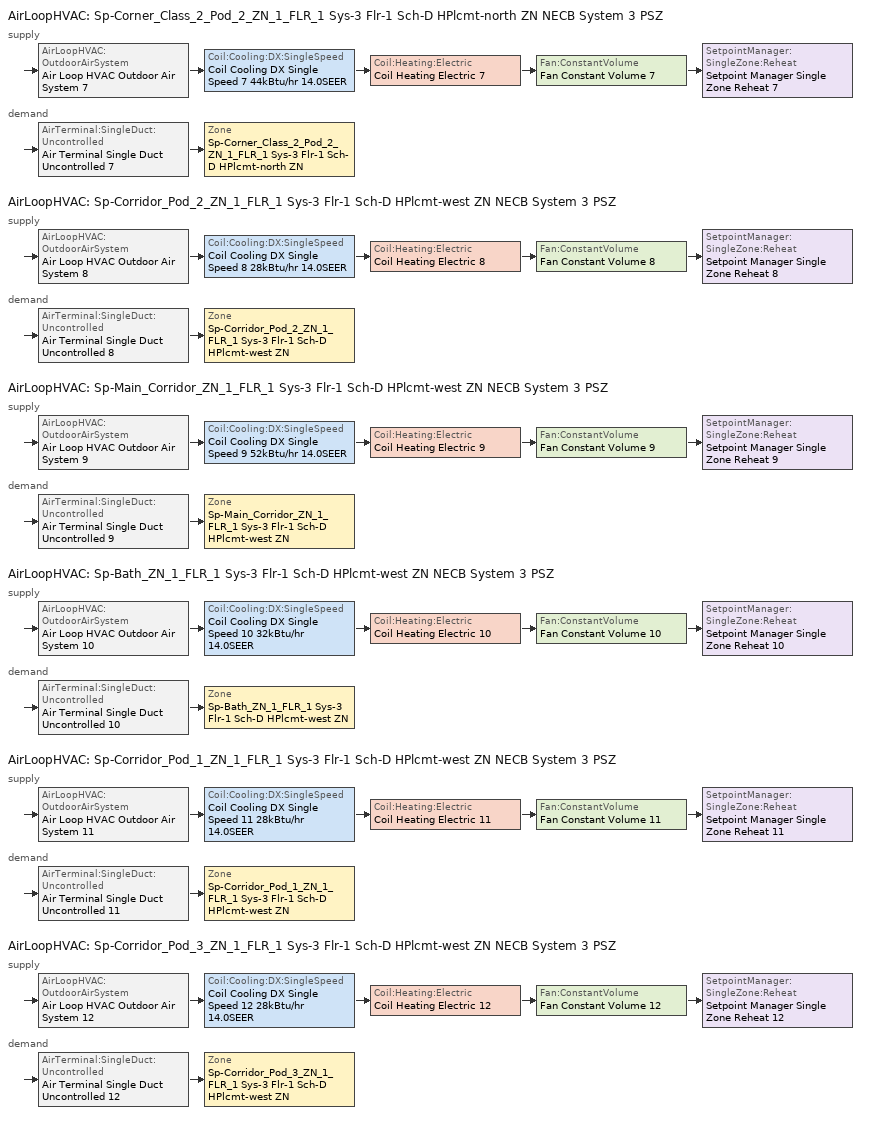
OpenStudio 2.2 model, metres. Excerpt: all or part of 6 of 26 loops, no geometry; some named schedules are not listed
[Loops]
AirLoopHVAC 'Sp-Corner_Class_2_Pod_2_ZN_1_FLR_1 Sys-3 Flr-1 Sch-D HPlcmt-north ZN NECB System 3 PSZ'
 supply: AirLoopHVAC:OutdoorAirSystem 'Air Loop HVAC Outdoor Air System 7' > Coil:Cooling:DX:SingleSpeed 'Coil Cooling DX Single Speed 7 44kBtu/hr 14.0SEER' > Coil:Heating:Electric 'Coil Heating Electric 7' > Fan:ConstantVolume 'Fan Constant Volume 7' > SetpointManager:SingleZone:Reheat 'Setpoint Manager Single Zone Reheat 7'
 demand: AirTerminal:SingleDuct:Uncontrolled 'Air Terminal Single Duct Uncontrolled 7' > Zone 'Sp-Corner_Class_2_Pod_2_ZN_1_FLR_1 Sys-3 Flr-1 Sch-D HPlcmt-north ZN'
AirLoopHVAC 'Sp-Corridor_Pod_2_ZN_1_FLR_1 Sys-3 Flr-1 Sch-D HPlcmt-west ZN NECB System 3 PSZ'
 supply: AirLoopHVAC:OutdoorAirSystem 'Air Loop HVAC Outdoor Air System 8' > Coil:Cooling:DX:SingleSpeed 'Coil Cooling DX Single Speed 8 28kBtu/hr 14.0SEER' > Coil:Heating:Electric 'Coil Heating Electric 8' > Fan:ConstantVolume 'Fan Constant Volume 8' > SetpointManager:SingleZone:Reheat 'Setpoint Manager Single Zone Reheat 8'
 demand: AirTerminal:SingleDuct:Uncontrolled 'Air Terminal Single Duct Uncontrolled 8' > Zone 'Sp-Corridor_Pod_2_ZN_1_FLR_1 Sys-3 Flr-1 Sch-D HPlcmt-west ZN'
AirLoopHVAC 'Sp-Main_Corridor_ZN_1_FLR_1 Sys-3 Flr-1 Sch-D HPlcmt-west ZN NECB System 3 PSZ'
 supply: AirLoopHVAC:OutdoorAirSystem 'Air Loop HVAC Outdoor Air System 9' > Coil:Cooling:DX:SingleSpeed 'Coil Cooling DX Single Speed 9 52kBtu/hr 14.0SEER' > Coil:Heating:Electric 'Coil Heating Electric 9' > Fan:ConstantVolume 'Fan Constant Volume 9' > SetpointManager:SingleZone:Reheat 'Setpoint Manager Single Zone Reheat 9'
 demand: AirTerminal:SingleDuct:Uncontrolled 'Air Terminal Single Duct Uncontrolled 9' > Zone 'Sp-Main_Corridor_ZN_1_FLR_1 Sys-3 Flr-1 Sch-D HPlcmt-west ZN'
AirLoopHVAC 'Sp-Bath_ZN_1_FLR_1 Sys-3 Flr-1 Sch-D HPlcmt-west ZN NECB System 3 PSZ'
 supply: AirLoopHVAC:OutdoorAirSystem 'Air Loop HVAC Outdoor Air System 10' > Coil:Cooling:DX:SingleSpeed 'Coil Cooling DX Single Speed 10 32kBtu/hr 14.0SEER' > Coil:Heating:Electric 'Coil Heating Electric 10' > Fan:ConstantVolume 'Fan Constant Volume 10' > SetpointManager:SingleZone:Reheat 'Setpoint Manager Single Zone Reheat 10'
 demand: AirTerminal:SingleDuct:Uncontrolled 'Air Terminal Single Duct Uncontrolled 10' > Zone 'Sp-Bath_ZN_1_FLR_1 Sys-3 Flr-1 Sch-D HPlcmt-west ZN'
AirLoopHVAC 'Sp-Corridor_Pod_1_ZN_1_FLR_1 Sys-3 Flr-1 Sch-D HPlcmt-west ZN NECB System 3 PSZ'
 supply: AirLoopHVAC:OutdoorAirSystem 'Air Loop HVAC Outdoor Air System 11' > Coil:Cooling:DX:SingleSpeed 'Coil Cooling DX Single Speed 11 28kBtu/hr 14.0SEER' > Coil:Heating:Electric 'Coil Heating Electric 11' > Fan:ConstantVolume 'Fan Constant Volume 11' > SetpointManager:SingleZone:Reheat 'Setpoint Manager Single Zone Reheat 11'
 demand: AirTerminal:SingleDuct:Uncontrolled 'Air Terminal Single Duct Uncontrolled 11' > Zone 'Sp-Corridor_Pod_1_ZN_1_FLR_1 Sys-3 Flr-1 Sch-D HPlcmt-west ZN'
AirLoopHVAC 'Sp-Corridor_Pod_3_ZN_1_FLR_1 Sys-3 Flr-1 Sch-D HPlcmt-west ZN NECB System 3 PSZ'
 supply: AirLoopHVAC:OutdoorAirSystem 'Air Loop HVAC Outdoor Air System 12' > Coil:Cooling:DX:SingleSpeed 'Coil Cooling DX Single Speed 12 28kBtu/hr 14.0SEER' > Coil:Heating:Electric 'Coil Heating Electric 12' > Fan:ConstantVolume 'Fan Constant Volume 12' > SetpointManager:SingleZone:Reheat 'Setpoint Manager Single Zone Reheat 12'
 demand: AirTerminal:SingleDuct:Uncontrolled 'Air Terminal Single Duct Uncontrolled 12' > Zone 'Sp-Corridor_Pod_3_ZN_1_FLR_1 Sys-3 Flr-1 Sch-D HPlcmt-west ZN'
[Sizing:Zone] Zone Cooling Design Supply Air Temperature Input Method=SupplyAirTemperature; Zone Cooling Design Supply Air Temperature {C}=13; Zone Cooling Design Supply Air Temperature Difference {deltaC}=11.11; Zone Heating Design Supply Air Temperature Input Method=SupplyAirTemperature; Zone Heating Design Supply Air Temperature {C}=43; Zone Heating Design Supply Air Temperature Difference {deltaC}=11.11; Zone Cooling Design Supply Air Humidity Ratio {kg-H2O/kg-air}=0.0085; Zone Heating Design Supply Air Humidity Ratio {kg-H2O/kg-air}=0.008; Zone Heating Sizing Factor=1.3; Zone Cooling Sizing Factor=1.1; Cooling Design Air Flow Method=DesignDay; Heating Design Air Flow Method=DesignDay; Account for Dedicated Outdoor Air System=No; Dedicated Outdoor Air System Control Strategy=NeutralSupplyAir; Dedicated Outdoor Air Low Setpoint Temperature for Design {C}=autosize; Dedicated Outdoor Air High Setpoint Temperature for Design {C}=autosize
Sp-Corner_Class_2_Pod_2_ZN_1_FLR_1 Sys-3 Flr-1 Sch-D HPlcmt-north ZN; Sp-Corridor_Pod_2_ZN_1_FLR_1 Sys-3 Flr-1 Sch-D HPlcmt-west ZN; Sp-Main_Corridor_ZN_1_FLR_1 Sys-3 Flr-1 Sch-D HPlcmt-west ZN; Sp-Bath_ZN_1_FLR_1 Sys-3 Flr-1 Sch-D HPlcmt-west ZN; Sp-Corridor_Pod_1_ZN_1_FLR_1 Sys-3 Flr-1 Sch-D HPlcmt-west ZN; Sp-Corridor_Pod_3_ZN_1_FLR_1 Sys-3 Flr-1 Sch-D HPlcmt-west ZN
[Zone equipment]
Sp-Corner_Class_2_Pod_2_ZN_1_FLR_1 Sys-3 Flr-1 Sch-D HPlcmt-north ZN: Air Terminal Single Duct Uncontrolled 7, Zone HVAC Baseboard Convective Electric 7
Sp-Corridor_Pod_2_ZN_1_FLR_1 Sys-3 Flr-1 Sch-D HPlcmt-west ZN: Air Terminal Single Duct Uncontrolled 8, Zone HVAC Baseboard Convective Electric 8
Sp-Main_Corridor_ZN_1_FLR_1 Sys-3 Flr-1 Sch-D HPlcmt-west ZN: Air Terminal Single Duct Uncontrolled 9, Zone HVAC Baseboard Convective Electric 9
Sp-Bath_ZN_1_FLR_1 Sys-3 Flr-1 Sch-D HPlcmt-west ZN: Air Terminal Single Duct Uncontrolled 10, Zone HVAC Baseboard Convective Electric 10
Sp-Corridor_Pod_1_ZN_1_FLR_1 Sys-3 Flr-1 Sch-D HPlcmt-west ZN: Air Terminal Single Duct Uncontrolled 11, Zone HVAC Baseboard Convective Electric 11
Sp-Corridor_Pod_3_ZN_1_FLR_1 Sys-3 Flr-1 Sch-D HPlcmt-west ZN: Air Terminal Single Duct Uncontrolled 12, Zone HVAC Baseboard Convective Electric 12
[AirLoopHVAC] Design Supply Air Flow Rate {m3/s}=AutoSize
Name | Availability Schedule | Availability Manager
Sp-Corner_Class_2_Pod_2_ZN_1_FLR_1 Sys-3 Flr-1 Sch-D HPlcmt-north ZN NECB System 3 PSZ | Sp-Corner_Class_2_Pod_2_ZN_1_FLR_1 Sys-3 Flr-1 Sch-D HPlcmt-north ZN NECB System 3 PSZ Occ Sch | Availability Manager Night Cycle 8
Sp-Corridor_Pod_2_ZN_1_FLR_1 Sys-3 Flr-1 Sch-D HPlcmt-west ZN NECB System 3 PSZ | Sp-Corridor_Pod_2_ZN_1_FLR_1 Sys-3 Flr-1 Sch-D HPlcmt-west ZN NECB System 3 PSZ Occ Sch | Availability Manager Night Cycle 11
Sp-Main_Corridor_ZN_1_FLR_1 Sys-3 Flr-1 Sch-D HPlcmt-west ZN NECB System 3 PSZ | Sp-Main_Corridor_ZN_1_FLR_1 Sys-3 Flr-1 Sch-D HPlcmt-west ZN NECB System 3 PSZ Occ Sch | Availability Manager Night Cycle 17
Sp-Bath_ZN_1_FLR_1 Sys-3 Flr-1 Sch-D HPlcmt-west ZN NECB System 3 PSZ | Sp-Bath_ZN_1_FLR_1 Sys-3 Flr-1 Sch-D HPlcmt-west ZN NECB System 3 PSZ Occ Sch | Availability Manager Night Cycle 1
Sp-Corridor_Pod_1_ZN_1_FLR_1 Sys-3 Flr-1 Sch-D HPlcmt-west ZN NECB System 3 PSZ | Sp-Corridor_Pod_1_ZN_1_FLR_1 Sys-3 Flr-1 Sch-D HPlcmt-west ZN NECB System 3 PSZ Occ Sch | Availability Manager Night Cycle 10
Sp-Corridor_Pod_3_ZN_1_FLR_1 Sys-3 Flr-1 Sch-D HPlcmt-west ZN NECB System 3 PSZ | Sp-Corridor_Pod_3_ZN_1_FLR_1 Sys-3 Flr-1 Sch-D HPlcmt-west ZN NECB System 3 PSZ Occ Sch | Availability Manager Night Cycle 12
[Sizing:System] Type of Load to Size On=Sensible; Design Outdoor Air Flow Rate {m3/s}=Autosize; Minimum System Air Flow Ratio=1; Preheat Design Temperature {C}=7; Preheat Design Humidity Ratio {kg-H2O/kg-Air}=0.008; Precool Design Temperature {C}=13; Precool Design Humidity Ratio {kg-H2O/kg-Air}=0.008; Central Cooling Design Supply Air Temperature {C}=13; Central Heating Design Supply Air Temperature {C}=43; Sizing Option=NonCoincident; 100% Outdoor Air in Cooling=No; 100% Outdoor Air in Heating=No; Central Cooling Design Supply Air Humidity Ratio {kg-H2O/kg-Air}=0.0085; Central Heating Design Supply Air Humidity Ratio {kg-H2O/kg-Air}=0.008; Cooling Design Air Flow Method=DesignDay; Cooling Design Air Flow Rate {m3/s}=0; Heating Design Air Flow Method=DesignDay; Heating Design Air Flow Rate {m3/s}=0; System Outdoor Air Method=ZoneSum; Zone Maximum Outdoor Air Fraction=1; Cooling Supply Air Flow Rate Per Floor Area {m3/s-m2}=0.00996765; Cooling Fraction of Autosized Cooling Supply Air Flow Rate=1; Cooling Supply Air Flow Rate Per Unit Cooling Capacity {m3/s-W}=3.94755e-05; Heating Supply Air Flow Rate Per Floor Area {m3/s-m2}=0.00996765; Heating Fraction of Autosized Heating Supply Air Flow Rate=1; Heating Fraction of Autosized Cooling Supply Air Flow Rate=1; Heating Supply Air Flow Rate Per Unit Heating Capacity {m3/s-W}=3.15882e-05; Cooling Design Capacity Method=CoolingDesignCapacity; Cooling Design Capacity {W}=autosize; Cooling Design Capacity Per Floor Area {W/m2}=234.7; Fraction of Autosized Cooling Design Capacity=1; Heating Design Capacity Method=HeatingDesignCapacity; Heating Design Capacity {W}=autosize; Heating Design Capacity Per Floor Area {W/m2}=157; Fraction of Autosized Heating Design Capacity=1; Central Cooling Capacity Control Method=OnOff
Sp-Corner_Class_2_Pod_2_ZN_1_FLR_1 Sys-3 Flr-1 Sch-D HPlcmt-north ZN NECB System 3 PSZ; Sp-Corridor_Pod_2_ZN_1_FLR_1 Sys-3 Flr-1 Sch-D HPlcmt-west ZN NECB System 3 PSZ; Sp-Main_Corridor_ZN_1_FLR_1 Sys-3 Flr-1 Sch-D HPlcmt-west ZN NECB System 3 PSZ; Sp-Bath_ZN_1_FLR_1 Sys-3 Flr-1 Sch-D HPlcmt-west ZN NECB System 3 PSZ; Sp-Corridor_Pod_1_ZN_1_FLR_1 Sys-3 Flr-1 Sch-D HPlcmt-west ZN NECB System 3 PSZ; Sp-Corridor_Pod_3_ZN_1_FLR_1 Sys-3 Flr-1 Sch-D HPlcmt-west ZN NECB System 3 PSZ
[Fan:ConstantVolume] Availability Schedule=Always On Discrete; Fan Efficiency=0.39975; Pressure Rise {Pa}=640; Maximum Flow Rate {m3/s}=AutoSize; Motor Efficiency=0.615
Fan Constant Volume 7; Fan Constant Volume 8; Fan Constant Volume 9; Fan Constant Volume 10; Fan Constant Volume 11; Fan Constant Volume 12
[Coil:Heating:Electric] Availability Schedule=Always On Discrete
Coil Heating Electric 7; Coil Heating Electric 8; Coil Heating Electric 9; Coil Heating Electric 10; Coil Heating Electric 11; Coil Heating Electric 12
[Coil:Cooling:DX:SingleSpeed] Availability Schedule=Always On Discrete; Rated Total Cooling Capacity {W}=autosize; Rated Sensible Heat Ratio=autosize; Rated COP {W/W}=3.8248; Rated Air Flow Rate {m3/s}=autosize; Rated Evaporator Fan Power Per Volume Flow Rate {W/(m3/s)}=773.3; Condenser Type=AirCooled; Evaporative Condenser Effectiveness=0; Evaporative Condenser Air Flow Rate {m3/s}=Autosize; Evaporative Condenser Pump Rated Power Consumption {W}=Autosize; Crankcase Heater Capacity {W}=0; Maximum Outdoor Dry-Bulb Temperature for Crankcase Heater Operation {C}=0; Basin Heater Capacity {W/K}=0; Basin Heater Setpoint Temperature {C}=10
Name | Total Cooling Capacity Function of Temperature Curve | Total Cooling Capacity Function of Flow Fraction Curve | Energy Input Ratio Function of Temperature Curve | Energy Input Ratio Function of Flow Fraction Curve | Part Load Fraction Correlation Curve
Coil Cooling DX Single Speed 7 44kBtu/hr 14.0SEER | DXCOOL-NECB2011-REF-CAPFT 22 | DXCOOL-NECB2011-REF-CAPFFLOW 22 | DXCOOL-NECB2011-REF-COOLEIRFT 22 | DXCOOL-NECB2011-REF-COOLEIRFFLOW 22 | DXCOOL-NECB2011-REF-COOLPLFFPLR 22
Coil Cooling DX Single Speed 8 28kBtu/hr 14.0SEER | DXCOOL-NECB2011-REF-CAPFT 23 | DXCOOL-NECB2011-REF-CAPFFLOW 23 | DXCOOL-NECB2011-REF-COOLEIRFT 23 | DXCOOL-NECB2011-REF-COOLEIRFFLOW 23 | DXCOOL-NECB2011-REF-COOLPLFFPLR 23
Coil Cooling DX Single Speed 9 52kBtu/hr 14.0SEER | DXCOOL-NECB2011-REF-CAPFT 24 | DXCOOL-NECB2011-REF-CAPFFLOW 24 | DXCOOL-NECB2011-REF-COOLEIRFT 24 | DXCOOL-NECB2011-REF-COOLEIRFFLOW 24 | DXCOOL-NECB2011-REF-COOLPLFFPLR 24
Coil Cooling DX Single Speed 10 32kBtu/hr 14.0SEER | DXCOOL-NECB2011-REF-CAPFT 1 | DXCOOL-NECB2011-REF-CAPFFLOW 1 | DXCOOL-NECB2011-REF-COOLEIRFT 1 | DXCOOL-NECB2011-REF-COOLEIRFFLOW 1 | DXCOOL-NECB2011-REF-COOLPLFFPLR 1
Coil Cooling DX Single Speed 11 28kBtu/hr 14.0SEER | DXCOOL-NECB2011-REF-CAPFT 2 | DXCOOL-NECB2011-REF-CAPFFLOW 2 | DXCOOL-NECB2011-REF-COOLEIRFT 2 | DXCOOL-NECB2011-REF-COOLEIRFFLOW 2 | DXCOOL-NECB2011-REF-COOLPLFFPLR 2
Coil Cooling DX Single Speed 12 28kBtu/hr 14.0SEER | DXCOOL-NECB2011-REF-CAPFT 3 | DXCOOL-NECB2011-REF-CAPFFLOW 3 | DXCOOL-NECB2011-REF-COOLEIRFT 3 | DXCOOL-NECB2011-REF-COOLEIRFFLOW 3 | DXCOOL-NECB2011-REF-COOLPLFFPLR 3
[Controller:OutdoorAir] Minimum Outdoor Air Flow Rate {m3/s}=0; Maximum Outdoor Air Flow Rate {m3/s}=Autosize; Economizer Control Type=NoEconomizer; Economizer Control Action Type=ModulateFlow; Economizer Maximum Limit Dry-Bulb Temperature {C}=28; Economizer Maximum Limit Enthalpy {J/kg}=64000; Economizer Minimum Limit Dry-Bulb Temperature {C}=-100; Lockout Type=NoLockout; Minimum Limit Type=FixedMinimum; High Humidity Control=No; Heat Recovery Bypass Control Type=BypassWhenWithinEconomizerLimits
Name | Minimum Outdoor Air Schedule | Controller Mechanical Ventilation
Controller Outdoor Air 7 | Sp-Corner_Class_2_Pod_2_ZN_1_FLR_1 Sys-3 Flr-1 Sch-D HPlcmt-north ZN NECB System 3 PSZ Occ Sch | Controller Mechanical Ventilation 7
Controller Outdoor Air 8 | Sp-Corridor_Pod_2_ZN_1_FLR_1 Sys-3 Flr-1 Sch-D HPlcmt-west ZN NECB System 3 PSZ Occ Sch | Controller Mechanical Ventilation 8
Controller Outdoor Air 9 | Sp-Main_Corridor_ZN_1_FLR_1 Sys-3 Flr-1 Sch-D HPlcmt-west ZN NECB System 3 PSZ Occ Sch | Controller Mechanical Ventilation 9
Controller Outdoor Air 10 | Sp-Bath_ZN_1_FLR_1 Sys-3 Flr-1 Sch-D HPlcmt-west ZN NECB System 3 PSZ Occ Sch | Controller Mechanical Ventilation 10
Controller Outdoor Air 11 | Sp-Corridor_Pod_1_ZN_1_FLR_1 Sys-3 Flr-1 Sch-D HPlcmt-west ZN NECB System 3 PSZ Occ Sch | Controller Mechanical Ventilation 11
Controller Outdoor Air 12 | Sp-Corridor_Pod_3_ZN_1_FLR_1 Sys-3 Flr-1 Sch-D HPlcmt-west ZN NECB System 3 PSZ Occ Sch | Controller Mechanical Ventilation 12
[Controller:MechanicalVentilation] Availability Schedule=Always On Discrete; System Outdoor Air Method=ZoneSum
Controller Mechanical Ventilation 7; Controller Mechanical Ventilation 8; Controller Mechanical Ventilation 9; Controller Mechanical Ventilation 10; Controller Mechanical Ventilation 11; Controller Mechanical Ventilation 12
[AirLoopHVAC:OutdoorAirSystem]
Name | Controller
Air Loop HVAC Outdoor Air System 7 | Controller Outdoor Air 7
Air Loop HVAC Outdoor Air System 8 | Controller Outdoor Air 8
Air Loop HVAC Outdoor Air System 9 | Controller Outdoor Air 9
Air Loop HVAC Outdoor Air System 10 | Controller Outdoor Air 10
Air Loop HVAC Outdoor Air System 11 | Controller Outdoor Air 11
Air Loop HVAC Outdoor Air System 12 | Controller Outdoor Air 12
[SetpointManager:SingleZone:Reheat] Minimum Supply Air Temperature {C}=13; Maximum Supply Air Temperature {C}=43
Name | Control Zone
Setpoint Manager Single Zone Reheat 7 | Sp-Corner_Class_2_Pod_2_ZN_1_FLR_1 Sys-3 Flr-1 Sch-D HPlcmt-north ZN
Setpoint Manager Single Zone Reheat 8 | Sp-Corridor_Pod_2_ZN_1_FLR_1 Sys-3 Flr-1 Sch-D HPlcmt-west ZN
Setpoint Manager Single Zone Reheat 9 | Sp-Main_Corridor_ZN_1_FLR_1 Sys-3 Flr-1 Sch-D HPlcmt-west ZN
Setpoint Manager Single Zone Reheat 10 | Sp-Bath_ZN_1_FLR_1 Sys-3 Flr-1 Sch-D HPlcmt-west ZN
Setpoint Manager Single Zone Reheat 11 | Sp-Corridor_Pod_1_ZN_1_FLR_1 Sys-3 Flr-1 Sch-D HPlcmt-west ZN
Setpoint Manager Single Zone Reheat 12 | Sp-Corridor_Pod_3_ZN_1_FLR_1 Sys-3 Flr-1 Sch-D HPlcmt-west ZN
[AirTerminal:SingleDuct:Uncontrolled] Availability Schedule=Always On Discrete; Maximum Air Flow Rate {m3/s}=AutoSize
Air Terminal Single Duct Uncontrolled 7; Air Terminal Single Duct Uncontrolled 8; Air Terminal Single Duct Uncontrolled 9; Air Terminal Single Duct Uncontrolled 10; Air Terminal Single Duct Uncontrolled 11; Air Terminal Single Duct Uncontrolled 12
[ZoneHVAC:Baseboard:Convective:Electric] Availability Schedule=Always On Discrete; Nominal Capacity {W}=autosize; Efficiency=1
Zone HVAC Baseboard Convective Electric 7; Zone HVAC Baseboard Convective Electric 8; Zone HVAC Baseboard Convective Electric 9; Zone HVAC Baseboard Convective Electric 10; Zone HVAC Baseboard Convective Electric 11; Zone HVAC Baseboard Convective Electric 12
[AvailabilityManager:NightCycle] Control Type=CycleOnAny; Thermostat Tolerance {deltaC}=1; Cycling Run Time {s}=3600
Availability Manager Night Cycle 1; Availability Manager Night Cycle 8; Availability Manager Night Cycle 10; Availability Manager Night Cycle 11; Availability Manager Night Cycle 12; Availability Manager Night Cycle 17
[Schedule:Ruleset]
Name | Default Day Schedule | Summer Design Day Schedule | Winter Design Day Schedule
Sp-Bath_ZN_1_FLR_1 Sys-3 Flr-1 Sch-D HPlcmt-west ZN NECB System 3 PSZ Occ Sch | Sp-Bath_ZN_1_FLR_1 Sys-3 Flr-1 Sch-D HPlcmt-west ZN NECB System 3 PSZ Occ Sch Default | Sp-Bath_ZN_1_FLR_1 Sys-3 Flr-1 Sch-D HPlcmt-west ZN NECB System 3 PSZ Occ Sch Summer Design Day | Sp-Bath_ZN_1_FLR_1 Sys-3 Flr-1 Sch-D HPlcmt-west ZN NECB System 3 PSZ Occ Sch Winter Design Day
Sp-Corner_Class_2_Pod_2_ZN_1_FLR_1 Sys-3 Flr-1 Sch-D HPlcmt-north ZN NECB System 3 PSZ Occ Sch | Sp-Corner_Class_2_Pod_2_ZN_1_FLR_1 Sys-3 Flr-1 Sch-D HPlcmt-north ZN NECB System 3 PSZ Occ Sch Default | Sp-Corner_Class_2_Pod_2_ZN_1_FLR_1 Sys-3 Flr-1 Sch-D HPlcmt-north ZN NECB System 3 PSZ Occ Sch Summer Design Day | Sp-Corner_Class_2_Pod_2_ZN_1_FLR_1 Sys-3 Flr-1 Sch-D HPlcmt-north ZN NECB System 3 PSZ Occ Sch Winter Design Day
Sp-Corridor_Pod_1_ZN_1_FLR_1 Sys-3 Flr-1 Sch-D HPlcmt-west ZN NECB System 3 PSZ Occ Sch | Sp-Corridor_Pod_1_ZN_1_FLR_1 Sys-3 Flr-1 Sch-D HPlcmt-west ZN NECB System 3 PSZ Occ Sch Default | Sp-Corridor_Pod_1_ZN_1_FLR_1 Sys-3 Flr-1 Sch-D HPlcmt-west ZN NECB System 3 PSZ Occ Sch Summer Design Day | Sp-Corridor_Pod_1_ZN_1_FLR_1 Sys-3 Flr-1 Sch-D HPlcmt-west ZN NECB System 3 PSZ Occ Sch Winter Design Day
Sp-Corridor_Pod_2_ZN_1_FLR_1 Sys-3 Flr-1 Sch-D HPlcmt-west ZN NECB System 3 PSZ Occ Sch | Sp-Corridor_Pod_2_ZN_1_FLR_1 Sys-3 Flr-1 Sch-D HPlcmt-west ZN NECB System 3 PSZ Occ Sch Default | Sp-Corridor_Pod_2_ZN_1_FLR_1 Sys-3 Flr-1 Sch-D HPlcmt-west ZN NECB System 3 PSZ Occ Sch Summer Design Day | Sp-Corridor_Pod_2_ZN_1_FLR_1 Sys-3 Flr-1 Sch-D HPlcmt-west ZN NECB System 3 PSZ Occ Sch Winter Design Day
Sp-Corridor_Pod_3_ZN_1_FLR_1 Sys-3 Flr-1 Sch-D HPlcmt-west ZN NECB System 3 PSZ Occ Sch | Sp-Corridor_Pod_3_ZN_1_FLR_1 Sys-3 Flr-1 Sch-D HPlcmt-west ZN NECB System 3 PSZ Occ Sch Default | Sp-Corridor_Pod_3_ZN_1_FLR_1 Sys-3 Flr-1 Sch-D HPlcmt-west ZN NECB System 3 PSZ Occ Sch Summer Design Day | Sp-Corridor_Pod_3_ZN_1_FLR_1 Sys-3 Flr-1 Sch-D HPlcmt-west ZN NECB System 3 PSZ Occ Sch Winter Design Day
Sp-Main_Corridor_ZN_1_FLR_1 Sys-3 Flr-1 Sch-D HPlcmt-west ZN NECB System 3 PSZ Occ Sch | Sp-Main_Corridor_ZN_1_FLR_1 Sys-3 Flr-1 Sch-D HPlcmt-west ZN NECB System 3 PSZ Occ Sch Default | Sp-Main_Corridor_ZN_1_FLR_1 Sys-3 Flr-1 Sch-D HPlcmt-west ZN NECB System 3 PSZ Occ Sch Summer Design Day | Sp-Main_Corridor_ZN_1_FLR_1 Sys-3 Flr-1 Sch-D HPlcmt-west ZN NECB System 3 PSZ Occ Sch Winter Design Day
[Schedule:Day]
Sp-Corner_Class_2_Pod_2_ZN_1_FLR_1 Sys-3 Flr-1 Sch-D HPlcmt-north ZN NECB System 3 PSZ Occ Sch Default: 24, 0, 1
[Schedule:Constant]
Always On Discrete: Value=1
[Curve:Biquadratic] Minimum Value of x=13; Maximum Value of x=24; Minimum Value of y=24; Maximum Value of y=46
Name | Coefficient1 Constant | Coefficient2 x | Coefficient3 x**2 | Coefficient4 y | Coefficient5 y**2 | Coefficient6 x*y
DXCOOL-NECB2011-REF-CAPFT 1; DXCOOL-NECB2011-REF-CAPFT 2; DXCOOL-NECB2011-REF-CAPFT 3; DXCOOL-NECB2011-REF-CAPFT 22; DXCOOL-NECB2011-REF-CAPFT 23; DXCOOL-NECB2011-REF-CAPFT 24 | 0.867905 | 0.0142459 | 0.00055436 | -0.0075575 | 3.3e-05 | -0.0001918
DXCOOL-NECB2011-REF-COOLEIRFT 1; DXCOOL-NECB2011-REF-COOLEIRFT 2; DXCOOL-NECB2011-REF-COOLEIRFT 3; DXCOOL-NECB2011-REF-COOLEIRFT 22; DXCOOL-NECB2011-REF-COOLEIRFT 23; DXCOOL-NECB2011-REF-COOLEIRFT 24 | 0.116936 | 0.0284933 | -0.0004112 | 0.0214108 | 0.00016103 | -0.0006791
[Curve:Quadratic] Coefficient1 Constant=1; Coefficient2 x=0; Coefficient3 x**2=0; Minimum Value of x=0; Maximum Value of x=1
DXCOOL-NECB2011-REF-CAPFFLOW 1; DXCOOL-NECB2011-REF-COOLEIRFFLOW 1; DXCOOL-NECB2011-REF-CAPFFLOW 2; DXCOOL-NECB2011-REF-COOLEIRFFLOW 2; DXCOOL-NECB2011-REF-CAPFFLOW 3; DXCOOL-NECB2011-REF-COOLEIRFFLOW 3; DXCOOL-NECB2011-REF-CAPFFLOW 22; DXCOOL-NECB2011-REF-COOLEIRFFLOW 22; DXCOOL-NECB2011-REF-CAPFFLOW 23; DXCOOL-NECB2011-REF-COOLEIRFFLOW 23; DXCOOL-NECB2011-REF-CAPFFLOW 24; DXCOOL-NECB2011-REF-COOLEIRFFLOW 24
[Curve:Cubic] Coefficient1 Constant=0.0277; Coefficient2 x=4.9151; Coefficient3 x**2=-8.184; Coefficient4 x**3=4.2702; Minimum Value of x=0.7; Maximum Value of x=1
DXCOOL-NECB2011-REF-COOLPLFFPLR 1; DXCOOL-NECB2011-REF-COOLPLFFPLR 2; DXCOOL-NECB2011-REF-COOLPLFFPLR 3; DXCOOL-NECB2011-REF-COOLPLFFPLR 22; DXCOOL-NECB2011-REF-COOLPLFFPLR 23; DXCOOL-NECB2011-REF-COOLPLFFPLR 24
